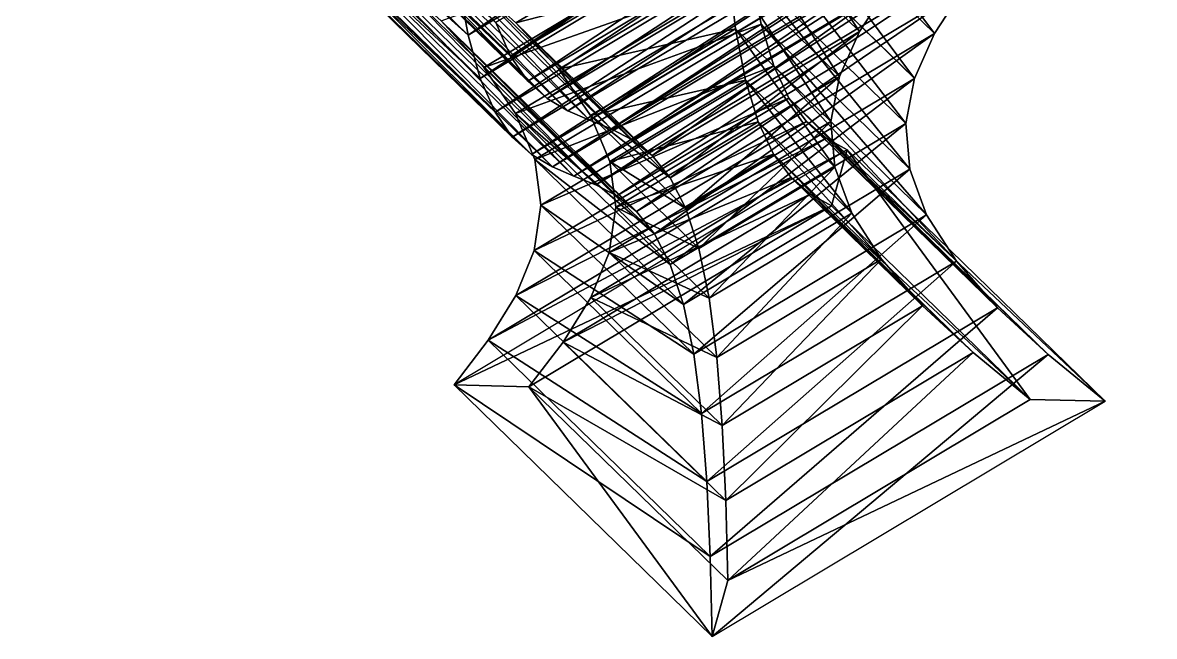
# Model space of a CAD drawing. Header units: metres. Extents: x -195 to 96, y -63 to 378.
# Drawn here: x -194.8 to 96.4, y -62.6 to 95.4 of the extents above; entities that cross this region are included whole.
import ezdxf

# ---------------------------------------------------------------- set-up
doc = ezdxf.new("R2010")
doc.units = ezdxf.units.M

msp = doc.modelspace()

# ---------------------------------------------------------------- linework, layer by layer
for points in [[(-80.1868, 92.10743, -1460.498), (88.82147, 208.32664, -1411.7665), (-82.61909, 105.768265, -1470.6624), (-82.61899, 105.768364, -1470.6622)], [(94.30012, 196.48819, -1400.5555), (88.82147, 208.32664, -1411.7665), (-80.1868, 92.10743, -1460.498), (-80.1867, 92.10753, -1460.4979)], [(-190.97316, 192.04225, -1309.8333), (-80.1868, 92.10743, -1460.498), (-194.77573, 203.8381, -1321.5026), (-194.77562, 203.83821, -1321.5024)], [(-80.1868, 92.10743, -1460.498), (-82.61909, 105.768265, -1470.6624), (-194.77573, 203.8381, -1321.5026), (-194.77562, 203.83821, -1321.5024)], [(-77.056046, 80.96664, -1448.0139), (94.30012, 196.48819, -1400.5555), (-80.1868, 92.10743, -1460.498), (-80.1867, 92.10753, -1460.4979)], [(96.40788, 184.73543, -1388.4229), (94.30012, 196.48819, -1400.5555), (-77.056046, 80.96664, -1448.0139), (-77.05595, 80.966736, -1448.0138)], [(-183.8591, 180.1622, -1299.0697), (-77.056046, 80.96664, -1448.0139), (-190.97316, 192.04225, -1309.8333), (-190.97305, 192.04236, -1309.8331)], [(-77.056046, 80.96664, -1448.0139), (-80.1868, 92.10743, -1460.498), (-190.97316, 192.04225, -1309.8333), (-190.97305, 192.04236, -1309.8331)], [(-73.239136, 72.3015, -1433.2509), (96.40788, 184.73543, -1388.4229), (-77.056046, 80.96664, -1448.0139), (-77.05595, 80.966736, -1448.0138)], [(95.20416, 173.06686, -1375.3845), (96.40788, 184.73543, -1388.4229), (-73.239136, 72.3015, -1433.2509), (-73.23904, 72.3016, -1433.2507)], [(-69.24301, 86.71948, -1419.9786), (77.12204, 185.22578, -1383.1488), (-73.05992, 95.38463, -1434.7417), (-73.05982, 95.38473, -1434.7416)], [(75.918304, 173.5572, -1370.1105), (77.12204, 185.22578, -1383.1488), (-69.24301, 86.71948, -1419.9786), (-69.24291, 86.71958, -1419.9785)], [(-173.72495, 168.20538, -1289.132), (-73.239136, 72.3015, -1433.2509), (-183.8591, 180.1622, -1299.0697), (-183.859, 180.16231, -1299.0696)], [(-73.239136, 72.3015, -1433.2509), (-77.056046, 80.96664, -1448.0139), (-183.8591, 180.1622, -1299.0697), (-183.859, 180.16231, -1299.0696)], [(-154.43909, 167.71503, -1294.406), (-69.24301, 86.71948, -1419.9786), (-164.57326, 179.67184, -1304.3438), (-164.57315, 179.67195, -1304.3436)], [(-69.24301, 86.71948, -1419.9786), (-73.05992, 95.38463, -1434.7417), (-164.57326, 179.67184, -1304.3438), (-164.57315, 179.67195, -1304.3436)], [(-68.79645, 65.89419, -1416.4094), (95.20416, 173.06686, -1375.3845), (-73.239136, 72.3015, -1433.2509), (-73.23904, 72.3016, -1433.2507)], [(-64.80032, 80.31217, -1403.1372), (75.918304, 173.5572, -1370.1105), (-69.24301, 86.71948, -1419.9786), (-69.24291, 86.71958, -1419.9785)], [(90.98032, 161.4751, -1361.5204), (95.20416, 173.06686, -1375.3845), (-68.79645, 65.89419, -1416.4094), (-68.79635, 65.89429, -1416.4093)], [(71.69447, 161.96545, -1356.2463), (75.918304, 173.5572, -1370.1105), (-64.80032, 80.31217, -1403.1372), (-64.800224, 80.31227, -1403.1371)], [(-161.07368, 156.18454, -1279.8826), (-68.79645, 65.89419, -1416.4094), (-173.72495, 168.20538, -1289.132), (-173.72484, 168.20549, -1289.1318)], [(-68.79645, 65.89419, -1416.4094), (-73.239136, 72.3015, -1433.2509), (-173.72495, 168.20538, -1289.132), (-173.72484, 168.20549, -1289.1318)], [(-141.78784, 155.6942, -1285.1566), (-64.80032, 80.31217, -1403.1372), (-154.43909, 167.71503, -1294.406), (-154.43898, 167.71513, -1294.4059)], [(-64.80032, 80.31217, -1403.1372), (-69.24301, 86.71948, -1419.9786), (-154.43909, 167.71503, -1294.406), (-154.43898, 167.71513, -1294.4059)], [(-63.832207, 61.368607, -1397.8357), (90.98032, 161.4751, -1361.5204), (-68.79645, 65.89419, -1416.4094), (-68.79635, 65.89429, -1416.4093)], [(-59.836082, 75.78659, -1384.5635), (71.69447, 161.96545, -1356.2463), (-64.80032, 80.31217, -1403.1372), (-64.800224, 80.31227, -1403.1371)], [(84.23941, 149.94731, -1346.9679), (90.98032, 161.4751, -1361.5204), (-63.832207, 61.368607, -1397.8357), (-63.832108, 61.368706, -1397.8356)], [(64.95357, 150.43767, -1341.6938), (71.69447, 161.96545, -1356.2463), (-59.836082, 75.78659, -1384.5635), (-59.835983, 75.78669, -1384.5634)], [(-10.486914, 141.65541, -1210.231), (-11.289048, 161.19783, -1214.9811), (39.84365, 92.58028, -1271.2815), (39.84375, 92.580376, -1271.2814)], [(39.84365, 92.58028, -1271.2815), (-11.289048, 161.19783, -1214.9811), (47.279305, 104.090385, -1286.024), (47.279404, 104.090485, -1286.0239)], [(-146.58476, 144.11699, -1271.1357), (-63.832207, 61.368607, -1397.8357), (-161.07368, 156.18454, -1279.8826), (-161.07358, 156.18465, -1279.8824)], [(-63.832207, 61.368607, -1397.8357), (-68.79645, 65.89419, -1416.4094), (-161.07368, 156.18454, -1279.8826), (-161.07358, 156.18465, -1279.8824)], [(-127.29892, 143.62663, -1276.4098), (-59.836082, 75.78659, -1384.5635), (-141.78784, 155.6942, -1285.1566), (-141.78773, 155.6943, -1285.1565)], [(-59.836082, 75.78659, -1384.5635), (-64.80032, 80.31217, -1403.1372), (-141.78784, 155.6942, -1285.1566), (-141.78773, 155.6943, -1285.1565)], [(-58.48719, 58.21688, -1377.9974), (84.23941, 149.94731, -1346.9679), (-63.832207, 61.368607, -1397.8357), (-63.832108, 61.368706, -1397.8356)], [(-54.491062, 72.634865, -1364.7252), (64.95357, 150.43767, -1341.6938), (-59.836082, 75.78659, -1384.5635), (-59.835983, 75.78669, -1384.5634)], [(75.6608, 138.46626, -1331.9128), (84.23941, 149.94731, -1346.9679), (-58.48719, 58.21688, -1377.9974), (-58.48709, 58.21698, -1377.9973)], [(56.374958, 138.95662, -1326.6387), (64.95357, 150.43767, -1341.6938), (-54.491062, 72.634865, -1364.7252), (-54.490963, 72.634964, -1364.7251)], [(-14.483037, 127.23743, -1223.5032), (-15.285172, 146.77985, -1228.2533), (20.557802, 93.07063, -1266.0074), (20.557901, 93.07073, -1266.0073)], [(20.557802, 93.07063, -1266.0074), (-15.285172, 146.77985, -1228.2533), (27.99346, 104.580734, -1280.75), (27.993559, 104.58083, -1280.7499)], [(-131.06628, 132.02327, -1262.6704), (-58.48719, 58.21688, -1377.9974), (-146.58476, 144.11699, -1271.1357), (-146.58466, 144.1171, -1271.1356)], [(-58.48719, 58.21688, -1377.9974), (-63.832207, 61.368607, -1397.8357), (-146.58476, 144.11699, -1271.1357), (-146.58466, 144.1171, -1271.1356)], [(-111.78043, 131.53291, -1267.9445), (-54.491062, 72.634865, -1364.7252), (-127.29892, 143.62663, -1276.4098), (-127.29882, 143.62674, -1276.4097)], [(-54.491062, 72.634865, -1364.7252), (-59.836082, 75.78659, -1384.5635), (-127.29892, 143.62663, -1276.4098), (-127.29882, 143.62674, -1276.4097)], [(-9.206482, 123.83869, -1203.8922), (-10.486914, 141.65541, -1210.231), (34.716324, 81.01148, -1257.1703), (34.716423, 81.01158, -1257.1702)], [(34.716324, 81.01148, -1257.1703), (-10.486914, 141.65541, -1210.231), (39.84365, 92.58028, -1271.2815), (39.84375, 92.580376, -1271.2814)], [(-52.92884, 55.834854, -1357.4506), (75.6608, 138.46626, -1331.9128), (-58.48719, 58.21688, -1377.9974), (-58.48709, 58.21698, -1377.9973)], [(-48.932713, 70.25284, -1344.1783), (56.374958, 138.95662, -1326.6387), (-54.491062, 72.634865, -1364.7252), (-54.490963, 72.634964, -1364.7251)], [(66.05265, 127.0114, -1316.5762), (75.6608, 138.46626, -1331.9128), (-52.92884, 55.834854, -1357.4506), (-52.92874, 55.834953, -1357.4504)], [(46.766808, 127.501755, -1311.3021), (56.374958, 138.95662, -1326.6387), (-48.932713, 70.25284, -1344.1783), (-48.932613, 70.25294, -1344.1782)], [(-115.39853, 119.925735, -1254.246), (-52.92884, 55.834854, -1357.4506), (-131.06628, 132.02327, -1262.6704), (-131.06618, 132.02338, -1262.6703)], [(-52.92884, 55.834854, -1357.4506), (-58.48719, 58.21688, -1377.9974), (-131.06628, 132.02327, -1262.6704), (-131.06618, 132.02338, -1262.6703)], [(-96.112686, 119.43538, -1259.52), (-48.932713, 70.25284, -1344.1783), (-111.78043, 131.53291, -1267.9445), (-111.780334, 131.53302, -1267.9443)], [(-48.932713, 70.25284, -1344.1783), (-54.491062, 72.634865, -1364.7252), (-111.78043, 131.53291, -1267.9445), (-111.780334, 131.53302, -1267.9443)], [(-67.84044, 95.31821, -1241.8334), (-81.186424, 107.3567, -1250.8928), (-14.483037, 127.23743, -1223.5032), (-14.482937, 127.237526, -1223.503)], [(-13.202605, 109.42071, -1217.1646), (-67.84044, 95.31821, -1241.8334), (-14.483037, 127.23743, -1223.5032), (-14.482937, 127.237526, -1223.503)], [(-47.33956, 53.564392, -1336.801), (66.05265, 127.0114, -1316.5762), (-52.92884, 55.834854, -1357.4506), (-52.92874, 55.834953, -1357.4504)], [(-43.343433, 67.982376, -1323.5287), (46.766808, 127.501755, -1311.3021), (-48.932713, 70.25284, -1344.1783), (-48.932613, 70.25294, -1344.1782)], [(56.29524, 115.56032, -1301.1987), (66.05265, 127.0114, -1316.5762), (-47.33956, 53.564392, -1336.801), (-47.339462, 53.56449, -1336.8009)], [(37.009388, 116.050674, -1295.9247), (46.766808, 127.501755, -1311.3021), (-43.343433, 67.982376, -1323.5287), (-43.343334, 67.982475, -1323.5286)], [(-13.202605, 109.42071, -1217.1646), (-14.483037, 127.23743, -1223.5032), (15.430481, 81.50183, -1251.8962), (15.430581, 81.50193, -1251.8961)], [(15.430481, 81.50183, -1251.8962), (-14.483037, 127.23743, -1223.5032), (20.557802, 93.07063, -1266.0074), (20.557901, 93.07073, -1266.0073)], [(-76.08863, 83.82876, -1226.8687), (-87.12628, 95.80856, -1236.5593), (-9.206482, 123.83869, -1203.8922), (-9.206382, 123.83879, -1203.8921)], [(-7.330405, 108.17104, -1195.5752), (-76.08863, 83.82876, -1226.8687), (-9.206482, 123.83869, -1203.8922), (-9.206382, 123.83879, -1203.8921)], [(-7.330405, 108.17104, -1195.5752), (-9.206482, 123.83869, -1203.8922), (32.46366, 69.36958, -1243.8452), (32.46376, 69.36968, -1243.8451)], [(32.46366, 69.36958, -1243.8452), (-9.206482, 123.83869, -1203.8922), (34.716324, 81.01148, -1257.1703), (34.716423, 81.01158, -1257.1702)], [(-100.47227, 107.84705, -1245.6187), (-47.33956, 53.564392, -1336.801), (-115.39853, 119.925735, -1254.246), (-115.39843, 119.925835, -1254.2458)], [(-47.33956, 53.564392, -1336.801), (-52.92884, 55.834854, -1357.4506), (-115.39853, 119.925735, -1254.246), (-115.39843, 119.925835, -1254.2458)], [(-81.186424, 107.3567, -1250.8928), (-43.343433, 67.982376, -1323.5287), (-96.112686, 119.43538, -1259.52), (-96.11259, 119.43548, -1259.5199)], [(-43.343433, 67.982376, -1323.5287), (-48.932713, 70.25284, -1344.1783), (-96.112686, 119.43538, -1259.52), (-96.11259, 119.43548, -1259.5199)], [(-41.903923, 50.73961, -1316.6616), (56.29524, 115.56032, -1301.1987), (-47.33956, 53.564392, -1336.801), (-47.339462, 53.56449, -1336.8009)], [(-37.9078, 65.15759, -1303.3894), (37.009388, 116.050674, -1295.9247), (-43.343433, 67.982376, -1323.5287), (-43.343334, 67.982475, -1323.5286)], [(47.279305, 104.090385, -1286.024), (56.29524, 115.56032, -1301.1987), (-41.903923, 50.73961, -1316.6616), (-41.903824, 50.739708, -1316.6615)], [(27.99346, 104.580734, -1280.75), (37.009388, 116.050674, -1295.9247), (-37.9078, 65.15759, -1303.3894), (-37.9077, 65.15769, -1303.3893)], [(-87.12628, 95.80856, -1236.5593), (-41.903923, 50.73961, -1316.6616), (-100.47227, 107.84705, -1245.6187), (-100.47217, 107.84715, -1245.6185)], [(-41.903923, 50.73961, -1316.6616), (-47.33956, 53.564392, -1336.801), (-100.47227, 107.84705, -1245.6187), (-100.47217, 107.84715, -1245.6185)], [(-67.92564, 71.92204, -1216.3918), (-76.08863, 83.82876, -1226.8687), (-7.330405, 108.17104, -1195.5752), (-7.330305, 108.17114, -1195.5751)], [(-4.7830744, 94.92528, -1185.0288), (-67.92564, 71.92204, -1216.3918), (-7.330405, 108.17104, -1195.5752), (-7.330305, 108.17114, -1195.5751)], [(-56.802788, 83.33841, -1232.1427), (-67.84044, 95.31821, -1241.8334), (-13.202605, 109.42071, -1217.1646), (-13.202505, 109.42081, -1217.1644)], [(-11.3265295, 93.75306, -1208.8475), (-56.802788, 83.33841, -1232.1427), (-13.202605, 109.42071, -1217.1646), (-13.202505, 109.42081, -1217.1644)], [(-11.3265295, 93.75306, -1208.8475), (-13.202605, 109.42071, -1217.1646), (13.177816, 69.85994, -1238.571), (13.177917, 69.86004, -1238.5709)], [(13.177816, 69.85994, -1238.571), (-13.202605, 109.42071, -1217.1646), (15.430481, 81.50183, -1251.8962), (15.430581, 81.50193, -1251.8961)], [(-4.7830744, 94.92528, -1185.0288), (-7.330405, 108.17104, -1195.5752), (33.45056, 57.64533, -1231.4059), (33.45066, 57.645428, -1231.4058)], [(33.45056, 57.64533, -1231.4059), (-7.330405, 108.17104, -1195.5752), (32.46366, 69.36958, -1243.8452), (32.46376, 69.36968, -1243.8451)], [(-67.84044, 95.31821, -1241.8334), (-37.9078, 65.15759, -1303.3894), (-81.186424, 107.3567, -1250.8928), (-81.186325, 107.3568, -1250.8927)], [(-37.9078, 65.15759, -1303.3894), (-43.343433, 67.982376, -1323.5287), (-81.186424, 107.3567, -1250.8928), (-81.186325, 107.3568, -1250.8927)], [(-36.795727, 46.73343, -1297.6099), (47.279305, 104.090385, -1286.024), (-41.903923, 50.73961, -1316.6616), (-41.903824, 50.739708, -1316.6615)], [(-32.799603, 61.151413, -1284.3376), (27.99346, 104.580734, -1280.75), (-37.9078, 65.15759, -1303.3894), (-37.9077, 65.15769, -1303.3893)], [(39.84365, 92.58028, -1271.2815), (47.279305, 104.090385, -1286.024), (-36.795727, 46.73343, -1297.6099), (-36.795628, 46.73353, -1297.6097)], [(20.557802, 93.07063, -1266.0074), (27.99346, 104.580734, -1280.75), (-32.799603, 61.151413, -1284.3376), (-32.799503, 61.151512, -1284.3375)], [(-76.08863, 83.82876, -1226.8687), (-36.795727, 46.73343, -1297.6099), (-87.12628, 95.80856, -1236.5593), (-87.12618, 95.80866, -1236.5592)], [(-36.795727, 46.73343, -1297.6099), (-41.903923, 50.73961, -1316.6616), (-87.12628, 95.80856, -1236.5593), (-87.12618, 95.80866, -1236.5592)], [(-63.002205, 60.0977, -1205.0292), (-67.92564, 71.92204, -1216.3918), (-4.7830744, 94.92528, -1185.0288), (-4.7829742, 94.92538, -1185.0287)], [(-56.802788, 83.33841, -1232.1427), (-32.799603, 61.151413, -1284.3376), (-67.84044, 95.31821, -1241.8334), (-67.84034, 95.318306, -1241.8333)], [(-32.799603, 61.151413, -1284.3376), (-37.9078, 65.15759, -1303.3894), (-67.84044, 95.31821, -1241.8334), (-67.84034, 95.318306, -1241.8333)], [(-1.5359144, 84.20449, -1172.1581), (-63.002205, 60.0977, -1205.0292), (-4.7830744, 94.92528, -1185.0288), (-4.7829742, 94.92538, -1185.0287)], [(-48.639793, 71.43169, -1221.6659), (-56.802788, 83.33841, -1232.1427), (-11.3265295, 93.75306, -1208.8475), (-11.326429, 93.75316, -1208.8474)], [(-8.779199, 80.50729, -1198.301), (-48.639793, 71.43169, -1221.6659), (-11.3265295, 93.75306, -1208.8475), (-11.326429, 93.75316, -1208.8474)], [(-8.779199, 80.50729, -1198.301), (-11.3265295, 93.75306, -1208.8475), (14.164715, 58.13568, -1226.1318), (14.164815, 58.13578, -1226.1317)], [(14.164715, 58.13568, -1226.1318), (-11.3265295, 93.75306, -1208.8475), (13.177816, 69.85994, -1238.571), (13.177917, 69.86004, -1238.5709)], [(-1.5359144, 84.20449, -1172.1581), (-4.7830744, 94.92528, -1185.0288), (37.81493, 45.835194, -1219.8904), (37.81503, 45.835293, -1219.8903)], [(37.81493, 45.835194, -1219.8904), (-4.7830744, 94.92528, -1185.0288), (33.45056, 57.64533, -1231.4059), (33.45066, 57.645428, -1231.4058)], [(-32.16583, 41.00155, -1280.1467), (39.84365, 92.58028, -1271.2815), (-36.795727, 46.73343, -1297.6099), (-36.795628, 46.73353, -1297.6097)], [(-28.169704, 55.419533, -1266.8744), (20.557802, 93.07063, -1266.0074), (-32.799603, 61.151413, -1284.3376), (-32.799503, 61.151512, -1284.3375)], [(34.716324, 81.01148, -1257.1703), (39.84365, 92.58028, -1271.2815), (-32.16583, 41.00155, -1280.1467), (-32.16573, 41.001648, -1280.1466)], [(15.430481, 81.50183, -1251.8962), (20.557802, 93.07063, -1266.0074), (-28.169704, 55.419533, -1266.8744), (-28.169605, 55.419632, -1266.8743)], [(-67.92564, 71.92204, -1216.3918), (-32.16583, 41.00155, -1280.1467), (-76.08863, 83.82876, -1226.8687), (-76.08853, 83.82886, -1226.8685)], [(-32.16583, 41.00155, -1280.1467), (-36.795727, 46.73343, -1297.6099), (-76.08863, 83.82876, -1226.8687), (-76.08853, 83.82886, -1226.8685)], [(-61.45625, 48.359222, -1192.7428), (-63.002205, 60.0977, -1205.0292), (-1.5359144, 84.20449, -1172.1581), (-1.5358144, 84.20459, -1172.158)], [(2.3906145, 75.93487, -1157.0309), (-61.45625, 48.359222, -1192.7428), (-1.5359144, 84.20449, -1172.1581), (-1.5358144, 84.20459, -1172.158)], [(-48.639793, 71.43169, -1221.6659), (-28.169704, 55.419533, -1266.8744), (-56.802788, 83.33841, -1232.1427), (-56.80269, 83.33851, -1232.1426)], [(-28.169704, 55.419533, -1266.8744), (-32.799603, 61.151413, -1284.3376), (-56.802788, 83.33841, -1232.1427), (-56.80269, 83.33851, -1232.1426)], [(2.3906145, 75.93487, -1157.0309), (-1.5359144, 84.20449, -1172.1581), (45.458042, 33.9417, -1209.2714), (45.45814, 33.9418, -1209.2712)], [(45.458042, 33.9417, -1209.2714), (-1.5359144, 84.20449, -1172.1581), (37.81493, 45.835194, -1219.8904), (37.81503, 45.835293, -1219.8903)], [(-43.716362, 59.60734, -1210.3032), (-48.639793, 71.43169, -1221.6659), (-8.779199, 80.50729, -1198.301), (-8.7790985, 80.50739, -1198.3009)], [(-5.5320387, 69.78651, -1185.4303), (-43.716362, 59.60734, -1210.3032), (-8.779199, 80.50729, -1198.301), (-8.7790985, 80.50739, -1198.3009)], [(-28.131578, 33.120583, -1264.6617), (34.716324, 81.01148, -1257.1703), (-32.16583, 41.00155, -1280.1467), (-32.16573, 41.001648, -1280.1466)], [(-24.135452, 47.538567, -1251.3895), (15.430481, 81.50183, -1251.8962), (-28.169704, 55.419533, -1266.8744), (-28.169605, 55.419632, -1266.8743)], [(32.46366, 69.36958, -1243.8452), (34.716324, 81.01148, -1257.1703), (-28.131578, 33.120583, -1264.6617), (-28.13148, 33.12068, -1264.6616)], [(13.177816, 69.85994, -1238.571), (15.430481, 81.50183, -1251.8962), (-24.135452, 47.538567, -1251.3895), (-24.135353, 47.538666, -1251.3894)], [(-5.5320387, 69.78651, -1185.4303), (-8.779199, 80.50729, -1198.301), (18.529087, 46.32555, -1214.6163), (18.529186, 46.32565, -1214.6162)], [(18.529087, 46.32555, -1214.6163), (-8.779199, 80.50729, -1198.301), (14.164715, 58.13568, -1226.1318), (14.164815, 58.13578, -1226.1317)], [(6.928454, 69.87084, -1139.8734), (-63.18903, 36.704113, -1179.5599), (2.3906145, 75.93487, -1157.0309), (2.3907144, 75.93497, -1157.0308)], [(-63.18903, 36.704113, -1179.5599), (-61.45625, 48.359222, -1192.7428), (2.3906145, 75.93487, -1157.0309), (2.3907144, 75.93497, -1157.0308)], [(6.928454, 69.87084, -1139.8734), (2.3906145, 75.93487, -1157.0309), (56.051407, 21.97319, -1199.4592), (56.051506, 21.97329, -1199.4591)], [(56.051407, 21.97319, -1199.4592), (2.3906145, 75.93487, -1157.0309), (45.458042, 33.9417, -1209.2714), (45.45814, 33.9418, -1209.2712)], [(-63.002205, 60.0977, -1205.0292), (-28.131578, 33.120583, -1264.6617), (-67.92564, 71.92204, -1216.3918), (-67.92554, 71.92214, -1216.3917)], [(-28.131578, 33.120583, -1264.6617), (-32.16583, 41.00155, -1280.1467), (-67.92564, 71.92204, -1216.3918), (-67.92554, 71.92214, -1216.3917)], [(-43.716362, 59.60734, -1210.3032), (-24.135452, 47.538567, -1251.3895), (-48.639793, 71.43169, -1221.6659), (-48.639694, 71.431786, -1221.6658)], [(-24.135452, 47.538567, -1251.3895), (-28.169704, 55.419533, -1266.8744), (-48.639793, 71.43169, -1221.6659), (-48.639694, 71.431786, -1221.6658)], [(11.966705, 65.6123, -1121.054), (-67.87206, 25.124018, -1165.5701), (6.928454, 69.87084, -1139.8734), (6.928554, 69.87094, -1139.8733)], [(-67.87206, 25.124018, -1165.5701), (-63.18903, 36.704113, -1179.5599), (6.928454, 69.87084, -1139.8734), (6.928554, 69.87094, -1139.8733)], [(-42.170406, 47.86887, -1198.0168), (-43.716362, 59.60734, -1210.3032), (-5.5320387, 69.78651, -1185.4303), (-5.5319386, 69.786606, -1185.4302)], [(-1.6055093, 61.51688, -1170.3032), (-42.170406, 47.86887, -1198.0168), (-5.5320387, 69.78651, -1185.4303), (-5.5319386, 69.786606, -1185.4302)], [(-24.768578, 22.817749, -1251.4062), (32.46366, 69.36958, -1243.8452), (-28.131578, 33.120583, -1264.6617), (-28.13148, 33.12068, -1264.6616)], [(33.45056, 57.64533, -1231.4059), (32.46366, 69.36958, -1243.8452), (-24.768578, 22.817749, -1251.4062), (-24.768478, 22.817848, -1251.4061)], [(-20.772451, 37.235733, -1238.134), (13.177816, 69.85994, -1238.571), (-24.135452, 47.538567, -1251.3895), (-24.135353, 47.538666, -1251.3894)], [(14.164715, 58.13568, -1226.1318), (13.177816, 69.85994, -1238.571), (-20.772451, 37.235733, -1238.134), (-20.772352, 37.235832, -1238.1339)], [(-1.6055093, 61.51688, -1170.3032), (-5.5320387, 69.78651, -1185.4303), (26.172195, 34.432053, -1203.9973), (26.172295, 34.43215, -1203.9972)], [(26.172195, 34.432053, -1203.9973), (-5.5320387, 69.78651, -1185.4303), (18.529087, 46.32555, -1214.6163), (18.529186, 46.32565, -1214.6162)], [(11.966705, 65.6123, -1121.054), (6.928454, 69.87084, -1139.8734), (69.05984, 9.943278, -1190.3075), (69.05994, 9.943378, -1190.3074)], [(69.05984, 9.943278, -1190.3075), (6.928454, 69.87084, -1139.8734), (56.051407, 21.97319, -1199.4592), (56.051506, 21.97329, -1199.4591)], [(17.359413, 62.632637, -1101.0573), (-74.97016, 13.605325, -1150.9199), (11.966705, 65.6123, -1121.054), (11.966805, 65.6124, -1121.0538)], [(-74.97016, 13.605325, -1150.9199), (-67.87206, 25.124018, -1165.5701), (11.966705, 65.6123, -1121.054), (11.966805, 65.6124, -1121.0538)], [(17.359413, 62.632637, -1101.0573), (11.966705, 65.6123, -1121.054), (83.77892, -2.1301289, -1181.6237), (83.77902, -2.130029, -1181.6235)], [(83.77892, -2.1301289, -1181.6237), (11.966705, 65.6123, -1121.054), (69.05984, 9.943278, -1190.3075), (69.05994, 9.943378, -1190.3074)], [(-83.77892, 2.130127, -1135.8019), (-74.97016, 13.605325, -1150.9199), (17.359413, 62.632637, -1101.0573), (17.359512, 62.632736, -1101.0571)], [(13.36329, 48.21465, -1114.3295), (17.359413, 62.632637, -1101.0573), (-83.77892, 2.130127, -1135.8019), (-83.778824, 2.1302269, -1135.8018)], [(2.9323297, 55.452854, -1153.1458), (-43.903183, 36.21376, -1184.834), (-1.6055093, 61.51688, -1170.3032), (-1.6054093, 61.51698, -1170.3031)], [(-43.903183, 36.21376, -1184.834), (-42.170406, 47.86887, -1198.0168), (-1.6055093, 61.51688, -1170.3032), (-1.6054093, 61.51698, -1170.3031)], [(2.9323297, 55.452854, -1153.1458), (-1.6055093, 61.51688, -1170.3032), (36.765564, 22.463545, -1194.1852), (36.765663, 22.463644, -1194.185)], [(36.765564, 22.463545, -1194.1852), (-1.6055093, 61.51688, -1170.3032), (26.172195, 34.432053, -1203.9973), (26.172295, 34.43215, -1203.9972)], [(17.359413, 62.632637, -1101.0573), (13.36329, 48.21465, -1114.3295), (64.49307, -1.6397748, -1176.3496), (64.49317, -1.6396748, -1176.3495)], [(64.49307, -1.6397748, -1176.3496), (83.77892, -2.1301289, -1181.6237), (17.359413, 62.632637, -1101.0573), (17.359512, 62.632736, -1101.0571)], [(-61.45625, 48.359222, -1192.7428), (-24.768578, 22.817749, -1251.4062), (-63.002205, 60.0977, -1205.0292), (-63.002106, 60.097797, -1205.029)], [(-24.768578, 22.817749, -1251.4062), (-28.131578, 33.120583, -1264.6617), (-63.002205, 60.0977, -1205.0292), (-63.002106, 60.097797, -1205.029)], [(-42.170406, 47.86887, -1198.0168), (-20.772451, 37.235733, -1238.134), (-43.716362, 59.60734, -1210.3032), (-43.716263, 59.60744, -1210.3031)], [(-20.772451, 37.235733, -1238.134), (-24.135452, 47.538567, -1251.3895), (-43.716362, 59.60734, -1210.3032), (-43.716263, 59.60744, -1210.3031)], [(7.970581, 51.194313, -1134.3263), (-48.58622, 24.633663, -1170.8442), (2.9323297, 55.452854, -1153.1458), (2.9324296, 55.452953, -1153.1456)], [(-48.58622, 24.633663, -1170.8442), (-43.903183, 36.21376, -1184.834), (2.9323297, 55.452854, -1153.1458), (2.9324296, 55.452953, -1153.1456)], [(-22.105408, 9.989929, -1240.4751), (33.45056, 57.64533, -1231.4059), (-24.768578, 22.817749, -1251.4062), (-24.768478, 22.817848, -1251.4061)], [(37.81493, 45.835194, -1219.8904), (33.45056, 57.64533, -1231.4059), (-22.105408, 9.989929, -1240.4751), (-22.105309, 9.990029, -1240.475)], [(-18.109282, 24.407915, -1227.2029), (14.164715, 58.13568, -1226.1318), (-20.772451, 37.235733, -1238.134), (-20.772352, 37.235832, -1238.1339)], [(18.529087, 46.32555, -1214.6163), (14.164715, 58.13568, -1226.1318), (-18.109282, 24.407915, -1227.2029), (-18.109182, 24.408014, -1227.2028)], [(7.970581, 51.194313, -1134.3263), (2.9323297, 55.452854, -1153.1458), (49.77399, 10.433632, -1185.0334), (49.77409, 10.433732, -1185.0333)], [(49.77399, 10.433632, -1185.0334), (2.9323297, 55.452854, -1153.1458), (36.765564, 22.463545, -1194.1852), (36.765663, 22.463644, -1194.185)], [(13.36329, 48.21465, -1114.3295), (-55.684322, 13.114971, -1156.194), (7.970581, 51.194313, -1134.3263), (7.970681, 51.194412, -1134.3262)], [(-55.684322, 13.114971, -1156.194), (-48.58622, 24.633663, -1170.8442), (7.970581, 51.194313, -1134.3263), (7.970681, 51.194412, -1134.3262)], [(13.36329, 48.21465, -1114.3295), (7.970581, 51.194313, -1134.3263), (64.49307, -1.6397748, -1176.3496), (64.49317, -1.6396748, -1176.3495)], [(64.49307, -1.6397748, -1176.3496), (7.970581, 51.194313, -1134.3263), (49.77399, 10.433632, -1185.0334), (49.77409, 10.433732, -1185.0333)], [(-83.77892, 2.130127, -1135.8019), (-64.49307, 1.6397732, -1141.0759), (13.36329, 48.21465, -1114.3295), (13.36339, 48.21475, -1114.3293)], [(-64.49307, 1.6397732, -1141.0759), (-55.684322, 13.114971, -1156.194), (13.36329, 48.21465, -1114.3295), (13.36339, 48.21475, -1114.3293)], [(-63.18903, 36.704113, -1179.5599), (-22.105408, 9.989929, -1240.4751), (-61.45625, 48.359222, -1192.7428), (-61.45615, 48.35932, -1192.7427)], [(-22.105408, 9.989929, -1240.4751), (-24.768578, 22.817749, -1251.4062), (-61.45625, 48.359222, -1192.7428), (-61.45615, 48.35932, -1192.7427)], [(-43.903183, 36.21376, -1184.834), (-18.109282, 24.407915, -1227.2029), (-42.170406, 47.86887, -1198.0168), (-42.170307, 47.86897, -1198.0167)], [(-18.109282, 24.407915, -1227.2029), (-20.772451, 37.235733, -1238.134), (-42.170406, 47.86887, -1198.0168), (-42.170307, 47.86897, -1198.0167)], [(-20.121609, -5.289055, -1231.8003), (37.81493, 45.835194, -1219.8904), (-22.105408, 9.989929, -1240.4751), (-22.105309, 9.990029, -1240.475)], [(45.458042, 33.9417, -1209.2714), (37.81493, 45.835194, -1219.8904), (-20.121609, -5.289055, -1231.8003), (-20.12151, -5.2889547, -1231.8002)], [(-16.125483, 9.128933, -1218.5281), (18.529087, 46.32555, -1214.6163), (-18.109282, 24.407915, -1227.2029), (-18.109182, 24.408014, -1227.2028)], [(26.172195, 34.432053, -1203.9973), (18.529087, 46.32555, -1214.6163), (-16.125483, 9.128933, -1218.5281), (-16.125383, 9.129033, -1218.528)], [(-67.87206, 25.124018, -1165.5701), (-20.121609, -5.289055, -1231.8003), (-63.18903, 36.704113, -1179.5599), (-63.18893, 36.704212, -1179.5598)], [(-20.121609, -5.289055, -1231.8003), (-22.105408, 9.989929, -1240.4751), (-63.18903, 36.704113, -1179.5599), (-63.18893, 36.704212, -1179.5598)], [(-48.58622, 24.633663, -1170.8442), (-16.125483, 9.128933, -1218.5281), (-43.903183, 36.21376, -1184.834), (-43.903084, 36.21386, -1184.8339)], [(-16.125483, 9.128933, -1218.5281), (-18.109282, 24.407915, -1227.2029), (-43.903183, 36.21376, -1184.834), (-43.903084, 36.21386, -1184.8339)], [(-18.749119, -22.77363, -1225.1559), (45.458042, 33.9417, -1209.2714), (-20.121609, -5.289055, -1231.8003), (-20.12151, -5.2889547, -1231.8002)], [(56.051407, 21.97319, -1199.4592), (45.458042, 33.9417, -1209.2714), (-18.749119, -22.77363, -1225.1559), (-18.74902, -22.773531, -1225.1558)], [(-14.752993, -8.355644, -1211.8837), (26.172195, 34.432053, -1203.9973), (-16.125483, 9.128933, -1218.5281), (-16.125383, 9.129033, -1218.528)], [(36.765564, 22.463545, -1194.1852), (26.172195, 34.432053, -1203.9973), (-14.752993, -8.355644, -1211.8837), (-14.7528925, -8.355544, -1211.8835)], [(-74.97016, 13.605325, -1150.9199), (-18.749119, -22.77363, -1225.1559), (-67.87206, 25.124018, -1165.5701), (-67.87196, 25.124117, -1165.57)], [(-18.749119, -22.77363, -1225.1559), (-20.121609, -5.289055, -1231.8003), (-67.87206, 25.124018, -1165.5701), (-67.87196, 25.124117, -1165.57)], [(-55.684322, 13.114971, -1156.194), (-14.752993, -8.355644, -1211.8837), (-48.58622, 24.633663, -1170.8442), (-48.58612, 24.633762, -1170.8441)], [(-14.752993, -8.355644, -1211.8837), (-16.125483, 9.128933, -1218.5281), (-48.58622, 24.633663, -1170.8442), (-48.58612, 24.633762, -1170.8441)], [(-17.87704, -42.063694, -1220.1735), (56.051407, 21.97319, -1199.4592), (-18.749119, -22.77363, -1225.1559), (-18.74902, -22.773531, -1225.1558)], [(69.05984, 9.943278, -1190.3075), (56.051407, 21.97319, -1199.4592), (-17.87704, -42.063694, -1220.1735), (-17.876942, -42.063595, -1220.1733)], [(-13.880916, -27.645706, -1206.9012), (36.765564, 22.463545, -1194.1852), (-14.752993, -8.355644, -1211.8837), (-14.7528925, -8.355544, -1211.8835)], [(49.77399, 10.433632, -1185.0334), (36.765564, 22.463545, -1194.1852), (-13.880916, -27.645706, -1206.9012), (-13.8808155, -27.645607, -1206.9011)], [(-83.77892, 2.130127, -1135.8019), (-17.87704, -42.063694, -1220.1735), (-74.97016, 13.605325, -1150.9199), (-74.97006, 13.605425, -1150.9198)], [(-17.87704, -42.063694, -1220.1735), (-18.749119, -22.77363, -1225.1559), (-74.97016, 13.605325, -1150.9199), (-74.97006, 13.605425, -1150.9198)], [(-64.49307, 1.6397732, -1141.0759), (-13.880916, -27.645706, -1206.9012), (-55.684322, 13.114971, -1156.194), (-55.684223, 13.115071, -1156.1938)], [(-13.880916, -27.645706, -1206.9012), (-14.752993, -8.355644, -1211.8837), (-55.684322, 13.114971, -1156.194), (-55.684223, 13.115071, -1156.1938)], [(-17.35942, -62.632637, -1216.3683), (69.05984, 9.943278, -1190.3075), (-17.87704, -42.063694, -1220.1735), (-17.876942, -42.063595, -1220.1733)], [(83.77892, -2.1301289, -1181.6237), (69.05984, 9.943278, -1190.3075), (-17.35942, -62.632637, -1216.3683), (-17.359322, -62.632538, -1216.3682)], [(-13.363296, -48.21465, -1203.0961), (49.77399, 10.433632, -1185.0334), (-13.880916, -27.645706, -1206.9012), (-13.8808155, -27.645607, -1206.9011)], [(64.49307, -1.6397748, -1176.3496), (49.77399, 10.433632, -1185.0334), (-13.363296, -48.21465, -1203.0961), (-13.363195, -48.21455, -1203.096)], [(-17.35942, -62.632637, -1216.3683), (-17.87704, -42.063694, -1220.1735), (-83.77892, 2.130127, -1135.8019), (-83.778824, 2.1302269, -1135.8018)], [(-64.49307, 1.6397732, -1141.0759), (-83.77892, 2.130127, -1135.8019), (-17.35942, -62.632637, -1216.3683), (-17.359322, -62.632538, -1216.3682)], [(-13.363296, -48.21465, -1203.0961), (-13.880916, -27.645706, -1206.9012), (-64.49307, 1.6397732, -1141.0759), (-64.49297, 1.6398733, -1141.0758)], [(-17.35942, -62.632637, -1216.3683), (-13.363296, -48.21465, -1203.0961), (-64.49307, 1.6397732, -1141.0759), (-64.49297, 1.6398733, -1141.0758)], [(-13.363296, -48.21465, -1203.0961), (-17.35942, -62.632637, -1216.3683), (83.77892, -2.1301289, -1181.6237), (83.77902, -2.130029, -1181.6235)], [(83.77892, -2.1301289, -1181.6237), (64.49307, -1.6397748, -1176.3496), (-13.363296, -48.21465, -1203.0961), (-13.363195, -48.21455, -1203.096)]]:
    msp.add_3dface(points)

doc.saveas('drawing.dxf')
